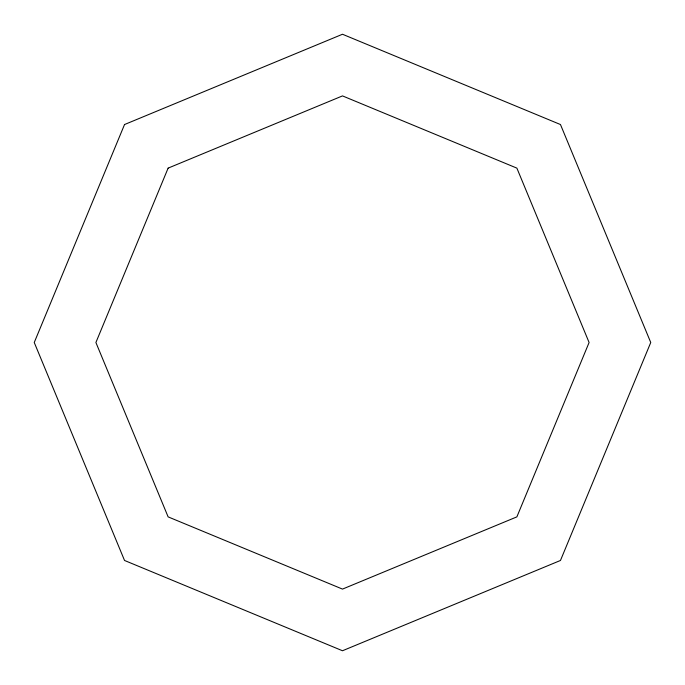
<?xml version="1.0" encoding="UTF-8"?>
<svg xmlns="http://www.w3.org/2000/svg" width="685" height="685" viewBox="0 0 685 685"><rect width="100%" height="100%" fill="white"/><g stroke="black" fill="none" stroke-linecap="round" stroke-linejoin="round"><path stroke-width="1.03" d="M124.533 124.533L34.25 342.5L124.533 560.467L342.5 650.75L560.467 560.467L650.75 342.5L560.467 124.533L342.5 34.25L124.533 124.533M168.125 168.125L95.9 342.5L168.125 516.875L342.5 589.1L516.875 516.875L589.1 342.5L516.875 168.125L342.5 95.9L168.125 168.125"/></g></svg>
